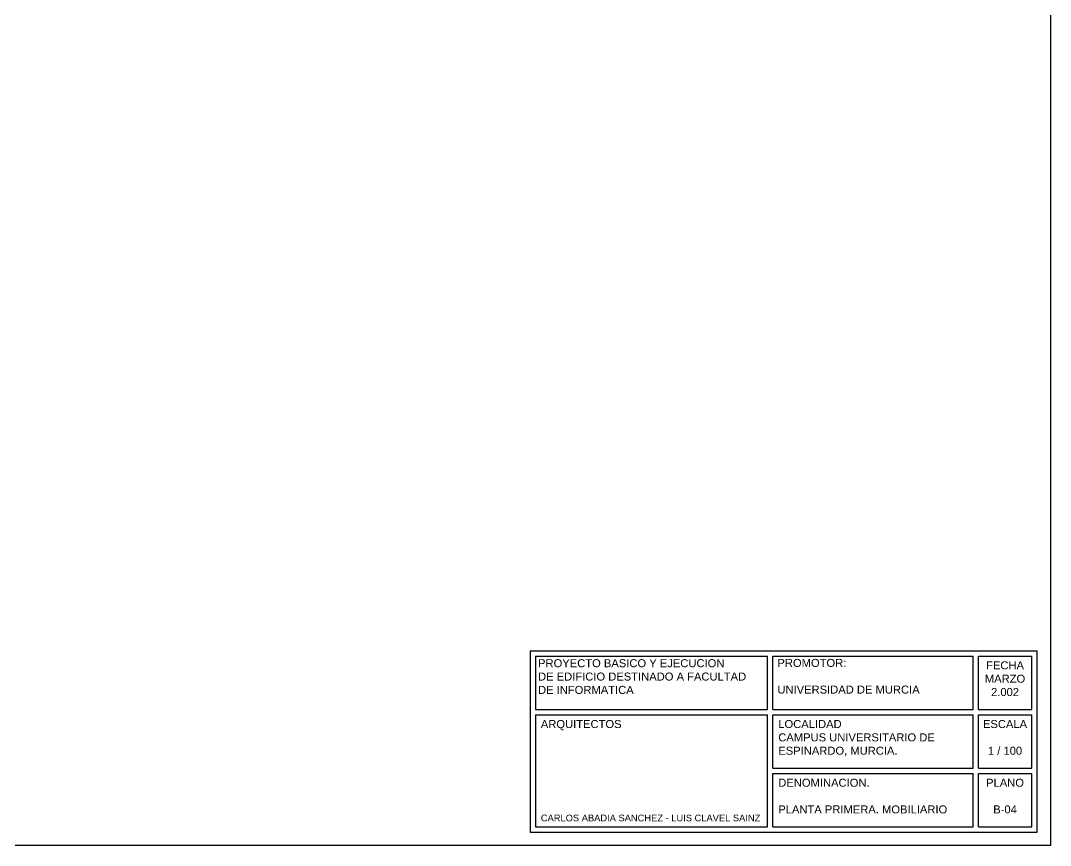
# Model space of a CAD drawing. Header units: millimetres. Extents: x -97 to -13, y 102 to 221.
# Drawn here: x -51.44 to -12.84, y 101.73 to 132.65 of the extents above; entities that cross this region are included whole.
import ezdxf

# ---------------------------------------------------------------- set-up
doc = ezdxf.new("R2010")
doc.units = ezdxf.units.MM
doc.header["$MEASUREMENT"] = 0
doc.layers.get('0').update_dxf_attribs({"linetype": 'CONTINUOUS'})
doc.layers.add('5-SANITARIOS', color=135, linetype='CONTINUOUS')
doc.styles.add('ARIAL', font='ARIAL.TTF')

msp = doc.modelspace()

# ---------------------------------------------------------------- linework, layer by layer
at = {"color": 55}
for p, q in [((-32.341, 109.032), (-13.341, 109.032)), ((-32.341, 109.032), (-32.341, 102.232)), ((-13.341, 102.232), (-13.341, 109.032)), ((-32.141, 108.832), (-23.441, 108.832)), ((-32.141, 108.832), (-32.141, 106.832)), ((-23.441, 106.832), (-23.441, 108.832)), ((-23.241, 108.832), (-15.741, 108.832)), ((-23.241, 106.832), (-23.241, 108.832)), ((-15.741, 106.832), (-15.741, 108.832)), ((-15.541, 106.832), (-15.541, 108.832)), ((-15.541, 108.832), (-13.541, 108.832)), ((-13.541, 106.832), (-13.541, 108.832)), ((-32.141, 106.832), (-23.441, 106.832)), ((-32.141, 106.632), (-23.441, 106.632)), ((-32.141, 106.632), (-32.141, 102.432)), ((-23.441, 102.432), (-23.441, 106.632)), ((-23.241, 106.832), (-15.741, 106.832)), ((-23.241, 106.632), (-15.741, 106.632)), ((-23.241, 104.632), (-23.241, 106.632)), ((-15.741, 104.632), (-15.741, 106.632)), ((-15.541, 106.832), (-13.541, 106.832)), ((-15.541, 104.632), (-15.541, 106.632)), ((-15.541, 106.632), (-13.541, 106.632)), ((-13.541, 104.632), (-13.541, 106.632)), ((-23.241, 104.632), (-15.741, 104.632)), ((-15.541, 104.632), (-13.541, 104.632)), ((-23.241, 104.432), (-15.741, 104.432)), ((-23.241, 102.432), (-23.241, 104.432)), ((-15.741, 102.432), (-15.741, 104.432)), ((-15.541, 102.432), (-15.541, 104.432)), ((-15.541, 104.432), (-13.541, 104.432)), ((-13.541, 102.432), (-13.541, 104.432)), ((-32.141, 102.432), (-23.441, 102.432)), ((-23.241, 102.432), (-15.741, 102.432)), ((-15.541, 102.432), (-13.541, 102.432)), ((-32.341, 102.232), (-13.341, 102.232))]:
    msp.add_line(p, q, dxfattribs=at)
at = {"color": 1, "linetype": 'Continuous'}
msp.add_lwpolyline([(-12.841, 101.732), (-96.841, 101.732), (-96.841, 220.532), (-12.841, 220.532)], close=True, dxfattribs=at)

# ---------------------------------------------------------------- texts
at = {"style": 'ARIAL'}
for s, insert, char_height, attachment_point in [('PROYECTO BASICO Y EJECUCION\\PDE EDIFICIO DESTINADO A FACULTAD\\PDE INFORMATICA', (-32.045, 108.712), 0.3, 1), ('PROMOTOR:\\P\\PUNIVERSIDAD DE MURCIA', (-23.074, 108.724), 0.3, 1), ('FECHA\\P\\fArial|b0|i0|c0|p32;MARZO\\P\\fArial|b0|i0|c0|p34;2.002', (-14.541, 108.632), 0.3, 2), ('ARQUITECTOS', (-31.941, 106.432), 0.3, 1), ('LOCALIDAD\\PCAMPUS UNIVERSITARIO DE\\PESPINARDO, MURCIA.', (-23.041, 106.432), 0.3, 1), ('ESCALA\\P\\P1 / 100', (-14.541, 106.432), 0.3, 2), ('CARLOS ABADIA SANCHEZ - LUIS CLAVEL SAINZ', (-31.941, 102.632), 0.25, 7)]:
    msp.add_mtext(s, dxfattribs=dict(at, insert=insert, char_height=char_height, attachment_point=attachment_point))
at = {"layer": '5-SANITARIOS', "color": 7, "linetype": 'Continuous', "char_height": 0.3, "style": 'ARIAL'}
for s, insert, attachment_point in [('DENOMINACION.\\P\\PPLANTA PRIMERA. MOBILIARIO', (-23.041, 104.232), 1), ('PLANO\\P\\PB-04', (-14.541, 104.232), 2)]:
    msp.add_mtext(s, dxfattribs=dict(at, insert=insert, attachment_point=attachment_point))

doc.saveas('drawing.dxf')
